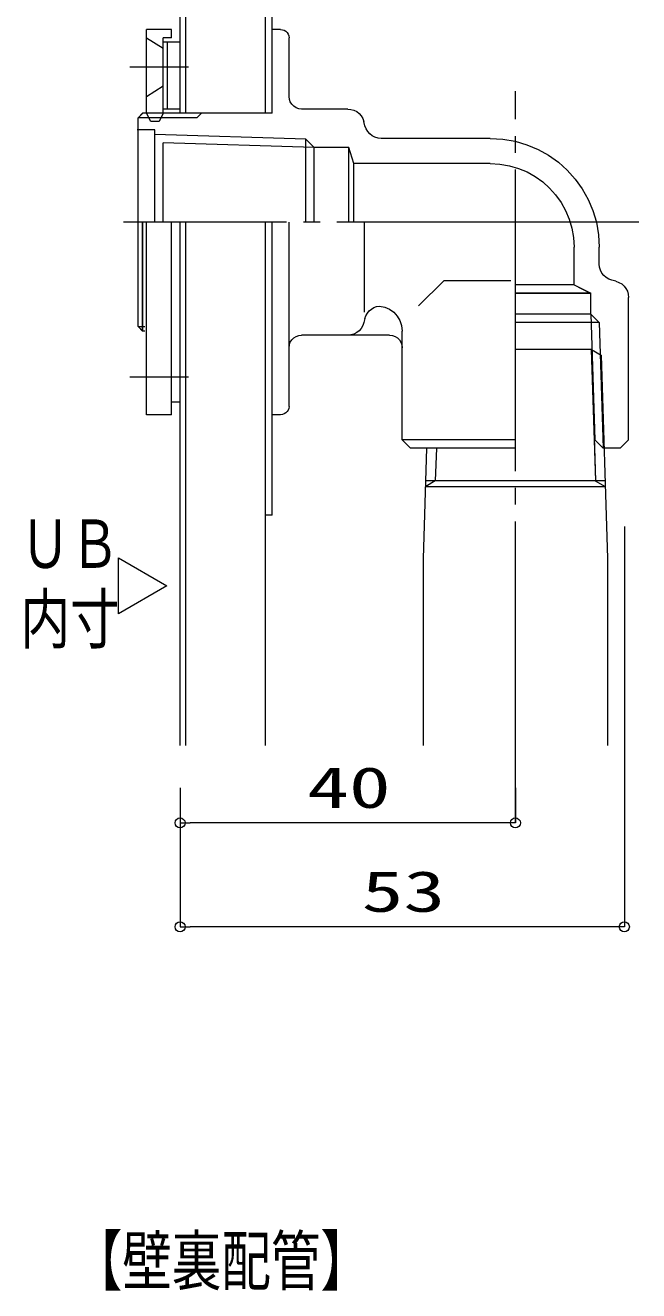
# Model space of a CAD drawing. Units: millimetres on the paper. Extents: x -305 to 305, y -152 to 152.
# Drawn here: x -17.4 to 19.2, y 33.8 to 109.4 of the extents above; entities that cross this region are included whole.
import ezdxf
from ezdxf.enums import TextEntityAlignment as Align

# ---------------------------------------------------------------- set-up
doc = ezdxf.new("R2010")
doc.units = ezdxf.units.MM
doc.linetypes.add('LONG_CHAIN', pattern=[21, 18, -1, 1, -1])
doc.layers.add('0-0_0', color=7, linetype='Continuous', lineweight=9)
doc.layers.add('0-1_VIEW0003', color=7, linetype='Continuous', lineweight=9)
doc.styles.add('ＭＳ ゴシック', font='')
doc.styles.get('ＭＳ ゴシック').set_extended_font_data('MS Gothic')

# ---------------------------------------------------------------- blocks, each defined once
blk = doc.blocks.new('_ORIGIN')
at = {"layer": '0-0_0'}
blk.add_line((0, 0), (-1, 0), dxfattribs=at)
blk.add_circle((0, 0), 0.5, dxfattribs=at)

msp = doc.modelspace()

# ---------------------------------------------------------------- linework, layer by layer
at = {"layer": '0-1_VIEW0003'}
for p, q in [((-8.19, 104.106), (-8.19, 117.201)), ((-8.19, 104.106), (-8.19, 117.201)), ((-7.84, 104.106), (-7.84, 117.201)), ((-7.839, 104.105), (-7.839, 117.201)), ((-3.09, 104.106), (-3.09, 117.201)), ((-3.089, 104.105), (-3.089, 117.201)), ((-2.69, 104.106), (-2.69, 115.106)), ((-2.69, 104.106), (-2.69, 115.105)), ((-8.69, 109.105), (-10.19, 109.105)), ((-10.19, 104.106), (-10.19, 109.105)), ((-8.69, 109.105), (-10.19, 109.105)), ((-10.19, 104.105), (-10.19, 109.105)), ((-8.69, 108.605), (-8.69, 109.105)), ((-8.69, 108.605), (-8.69, 109.105)), ((-2.19, 109.105), (-2.69, 109.105)), ((-2.69, 104.106), (-2.69, 109.105)), ((-2.69, 104.105), (-2.69, 109.105)), ((-2.19, 109.105), (-2.69, 109.105)), ((-10.19, 108.606), (-9.189, 107.979)), ((-10.19, 108.605), (-9.189, 107.979)), ((-8.69, 108.606), (-9.189, 108.606)), ((-9.189, 104.106), (-9.189, 108.606)), ((-8.69, 108.605), (-9.189, 108.605)), ((-9.189, 104.105), (-9.189, 108.605)), ((-8.19, 108.355), (-9.189, 108.355)), ((-8.19, 108.354), (-9.189, 108.354)), ((-8.94, 104.355), (-8.94, 108.355)), ((-8.938, 104.355), (-8.938, 108.354)), ((-8.19, 104.355), (-8.19, 108.355)), ((-8.19, 104.355), (-8.19, 108.354)), ((-1.689, 105.105), (-1.689, 108.606)), ((-1.689, 105.106), (-1.689, 108.605)), ((-10.19, 105.105), (-9.189, 105.731)), ((-10.19, 105.106), (-9.189, 105.73)), ((-8.19, 104.355), (-9.189, 104.355)), ((-8.19, 104.355), (-9.189, 104.355)), ((1.811, 104.355), (-0.94, 104.355)), ((1.811, 104.355), (-0.94, 104.355)), ((-10.42, 104.106), (-10.689, 103.834)), ((-10.418, 104.105), (-10.689, 103.834)), ((-10.689, 91.375), (-10.689, 103.834)), ((-7.19, 103.834), (-10.689, 103.834)), ((-10.689, 91.375), (-10.689, 103.834)), ((-7.19, 103.834), (-10.689, 103.834)), ((-2.69, 104.106), (-10.42, 104.106)), ((-2.69, 104.105), (-10.418, 104.105)), ((-9.94, 103.605), (-10.19, 104.106)), ((-9.94, 103.605), (-10.19, 104.105)), ((-9.064, 104.106), (-10.065, 104.106)), ((-9.064, 104.105), (-10.065, 104.105)), ((-9.439, 103.605), (-9.94, 103.605)), ((-9.439, 103.605), (-9.94, 103.605)), ((-9.189, 104.106), (-9.441, 103.605)), ((-9.189, 104.105), (-9.439, 103.605)), ((-6.918, 104.106), (-7.19, 103.834)), ((-6.918, 104.105), (-7.19, 103.834)), ((2.841, 103.359), (2.779, 103.601)), ((2.841, 103.359), (2.781, 103.601)), ((-9.739, 103.104), (-10.74, 103.104)), ((-9.739, 103.104), (-10.74, 103.104)), ((-9.69, 103.104), (-10.689, 103.104)), ((-9.69, 103.104), (-10.689, 103.104)), ((-9.69, 97.605), (-9.69, 103.104)), ((-9.69, 97.605), (-9.69, 103.104)), ((-0.69, 102.564), (-9.69, 102.843)), ((-0.69, 102.563), (-9.69, 102.843)), ((-9.189, 97.605), (-9.189, 102.344)), ((-0.19, 102.064), (-9.189, 102.344)), ((-9.189, 97.605), (-9.189, 102.344)), ((-0.19, 102.064), (-9.189, 102.344)), ((-0.69, 97.589), (-0.69, 102.564)), ((-0.69, 97.589), (-0.69, 102.563)), ((-0.19, 102.064), (-0.69, 102.563)), ((-0.19, 97.589), (-0.19, 102.064)), ((-0.19, 97.589), (-0.19, 102.064)), ((1.877, 102.064), (-0.19, 102.064)), ((1.877, 97.605), (1.877, 102.064)), ((2.167, 101.105), (1.877, 102.064)), ((1.877, 97.605), (1.877, 102.064)), ((2.167, 101.105), (1.877, 102.064)), ((10.31, 102.606), (3.81, 102.606)), ((10.31, 102.605), (3.81, 102.605)), ((10.31, 101.105), (2.167, 101.105)), ((2.167, 97.605), (2.167, 101.105)), ((10.31, 101.105), (2.167, 101.105)), ((2.167, 97.605), (2.167, 101.105)), ((-10.42, 91.105), (-10.42, 97.605)), ((-10.418, 91.105), (-10.418, 97.605)), ((-10.19, 86.104), (-10.19, 97.605)), ((-10.19, 86.104), (-10.19, 97.605)), ((-8.69, 86.104), (-8.69, 97.605)), ((-8.69, 86.104), (-8.69, 97.605)), ((-8.19, 66.37), (-8.19, 97.605)), ((-7.84, 66.37), (-7.84, 97.605)), ((-3.09, 66.37), (-3.09, 97.605)), ((-2.69, 86.104), (-2.69, 97.605)), ((-2.69, 80.105), (-2.69, 97.605)), ((-2.69, 80.105), (-2.69, 97.605)), ((-2.69, 86.104), (-2.69, 97.605)), ((-1.689, 86.605), (-1.689, 97.605)), ((-1.689, 86.605), (-1.689, 97.605)), ((2.81, 92.229), (2.81, 97.605)), ((2.811, 92.229), (2.811, 97.605)), ((15.311, 93.854), (15.311, 96.105)), ((15.311, 93.854), (15.311, 96.105)), ((16.811, 95.105), (16.811, 96.105)), ((16.811, 95.105), (16.811, 96.105)), ((15.311, 93.854), (11.81, 93.854)), ((15.311, 93.854), (11.81, 93.854)), ((15.311, 93.854), (16.316, 93.355)), ((15.311, 93.854), (16.316, 93.354)), ((17.806, 94.074), (17.563, 94.136)), ((17.806, 94.074), (17.565, 94.136)), ((16.316, 93.355), (11.81, 93.355)), ((16.316, 93.354), (11.81, 93.354)), ((16.316, 92.105), (16.316, 93.355)), ((16.316, 92.104), (16.316, 93.354)), ((18.561, 84.604), (18.561, 93.105)), ((18.561, 84.604), (18.561, 93.105)), ((2.841, 91.851), (2.779, 91.609)), ((2.841, 91.85), (2.781, 91.608)), ((16.316, 92.105), (11.81, 92.105)), ((16.316, 92.104), (11.81, 92.104)), ((16.815, 91.605), (11.81, 91.605)), ((16.817, 91.605), (11.81, 91.605)), ((16.815, 91.605), (16.316, 92.105)), ((16.316, 92.105), (16.548, 84.604)), ((16.817, 91.605), (16.316, 92.104)), ((16.316, 92.104), (16.55, 84.604)), ((16.815, 91.605), (17.049, 84.105)), ((16.817, 91.605), (17.049, 84.104)), ((-10.689, 91.375), (-10.29, 91.375)), ((-10.42, 91.105), (-10.689, 91.375)), ((-10.689, 91.375), (-10.289, 91.375)), ((-10.418, 91.105), (-10.689, 91.375)), ((-10.29, 91.105), (-10.42, 91.105)), ((-10.289, 91.105), (-10.418, 91.105)), ((4.31, 90.854), (-0.94, 90.854)), ((4.311, 90.854), (-0.94, 90.854)), ((5.06, 84.604), (5.06, 91.105)), ((5.06, 84.604), (5.06, 91.105)), ((16.34, 90.004), (11.81, 90.004)), ((16.342, 90.004), (11.81, 90.004)), ((16.34, 90.004), (16.584, 82.155)), ((16.34, 90.004), (16.933, 89.663)), ((16.342, 90.004), (16.586, 82.155)), ((16.933, 89.663), (17.309, 77.535)), ((-8.69, 86.104), (-10.19, 86.104)), ((-8.69, 86.104), (-10.19, 86.104)), ((-8.19, 86.855), (-8.69, 86.855)), ((-8.19, 86.855), (-8.69, 86.855)), ((-2.19, 86.104), (-2.69, 86.104)), ((-2.19, 86.104), (-2.69, 86.104)), ((5.56, 84.105), (5.06, 84.604)), ((11.81, 84.604), (5.06, 84.604)), ((11.81, 84.604), (5.06, 84.604)), ((16.548, 84.604), (17.049, 84.105)), ((16.55, 84.604), (17.049, 84.104)), ((18.06, 84.105), (18.561, 84.604)), ((18.061, 84.104), (18.561, 84.604)), ((11.81, 84.105), (5.56, 84.105)), ((6.515, 84.105), (6.311, 77.536)), ((6.516, 84.104), (6.311, 77.536)), ((7.096, 84.105), (7.036, 82.155)), ((7.097, 84.104), (7.036, 82.155)), ((18.06, 84.105), (17.049, 84.105)), ((18.061, 84.104), (17.049, 84.104)), ((17.177, 81.814), (6.443, 81.814)), ((17.177, 81.814), (6.443, 81.814)), ((17.166, 82.155), (6.454, 82.155)), ((17.167, 82.155), (6.456, 82.155)), ((7.036, 82.155), (6.463, 81.824)), ((7.036, 82.155), (6.463, 81.824)), ((16.567, 82.166), (17.157, 81.824)), ((16.567, 82.166), (17.158, 81.824)), ((-2.69, 80.105), (-3.09, 80.105)), ((-2.69, 80.105), (-3.089, 80.105)), ((18.31, 79.447), (18.31, 55.54)), ((6.311, 77.536), (6.311, 66.371)), ((6.311, 77.536), (6.311, 66.37)), ((17.309, 77.535), (17.309, 66.371)), ((17.311, 77.535), (17.311, 66.37)), ((-8.19, 63.83), (-8.19, 55.54)), ((-8.19, 63.83), (-8.19, 61.745)), ((11.81, 63.83), (11.81, 61.745)), ((11.21, 61.745), (-7.59, 61.745)), ((17.71, 55.54), (-7.59, 55.54))]:
    msp.add_line(p, q, dxfattribs=at)
at = {"layer": '0-1_VIEW0003', "linetype": 'LONG_CHAIN'}
for p, q in [((-7.689, 106.855), (-11.19, 106.855)), ((-7.689, 106.855), (-11.19, 106.855)), ((11.81, 61.744), (11.81, 105.417)), ((19.164, 97.605), (-11.565, 97.605)), ((19.164, 97.605), (-11.565, 97.605)), ((-7.689, 88.355), (-11.19, 88.355)), ((-7.689, 88.355), (-11.19, 88.355))]:
    msp.add_line(p, q, dxfattribs=at)
at = {"layer": '0-1_VIEW0003'}
for points in [[(-2.19, 109.105), (-2.076, 109.092), (-1.97, 109.054), (-1.878, 108.995), (-1.8, 108.918), (-1.741, 108.825), (-1.704, 108.72), (-1.691, 108.606)], [(-2.19, 109.105), (-2.076, 109.092), (-1.97, 109.054), (-1.878, 108.995), (-1.8, 108.918), (-1.741, 108.825), (-1.704, 108.72), (-1.691, 108.606)], [(-0.94, 104.355), (-1.112, 104.375), (-1.27, 104.432), (-1.409, 104.52), (-1.526, 104.636), (-1.614, 104.775), (-1.671, 104.933), (-1.691, 105.105)], [(-0.94, 104.355), (-1.112, 104.375), (-1.27, 104.432), (-1.409, 104.52), (-1.526, 104.636), (-1.614, 104.775), (-1.671, 104.933), (-1.691, 105.105)], [(1.811, 104.355), (2.002, 104.337), (2.183, 104.284), (2.348, 104.198), (2.495, 104.084), (2.618, 103.945), (2.715, 103.783), (2.779, 103.601)], [(1.811, 104.355), (2.002, 104.337), (2.183, 104.284), (2.348, 104.198), (2.495, 104.084), (2.618, 103.945), (2.715, 103.783), (2.779, 103.601)], [(3.81, 102.606), (3.618, 102.624), (3.437, 102.677), (3.272, 102.762), (3.125, 102.876), (3.002, 103.016), (2.906, 103.178), (2.841, 103.359)], [(3.81, 102.606), (3.618, 102.624), (3.437, 102.677), (3.272, 102.762), (3.125, 102.876), (3.002, 103.016), (2.906, 103.178), (2.841, 103.359)], [(1.877, 102.064), (-0.19, 102.064), (-0.69, 102.564)], [(10.31, 102.606), (11.06, 102.563), (11.8, 102.434), (12.499, 102.228), (13.169, 101.945), (13.793, 101.594), (14.376, 101.177), (14.907, 100.702), (15.383, 100.171), (15.8, 99.589), (16.15, 98.964), (16.433, 98.294), (16.639, 97.596), (16.768, 96.855), (16.811, 96.105)], [(10.31, 102.606), (11.06, 102.563), (11.8, 102.434), (12.499, 102.228), (13.169, 101.945), (13.793, 101.594), (14.376, 101.177), (14.907, 100.702), (15.383, 100.171), (15.8, 99.589), (16.15, 98.964), (16.433, 98.294), (16.639, 97.596), (16.768, 96.855), (16.811, 96.105)], [(10.31, 101.105), (10.887, 101.072), (11.457, 100.973), (11.994, 100.815), (12.509, 100.597), (12.99, 100.328), (13.438, 100.007), (13.846, 99.641), (14.212, 99.233), (14.533, 98.785), (14.803, 98.304), (15.02, 97.789), (15.179, 97.252), (15.278, 96.682), (15.311, 96.105)], [(10.31, 101.105), (10.887, 101.072), (11.457, 100.973), (11.994, 100.815), (12.509, 100.597), (12.99, 100.328), (13.438, 100.007), (13.846, 99.641), (14.212, 99.233), (14.533, 98.785), (14.803, 98.304), (15.02, 97.789), (15.179, 97.252), (15.278, 96.682), (15.311, 96.105)], [(17.563, 94.136), (17.382, 94.201), (17.221, 94.297), (17.082, 94.42), (16.968, 94.567), (16.883, 94.733), (16.83, 94.913), (16.811, 95.105)], [(17.563, 94.136), (17.382, 94.201), (17.221, 94.297), (17.082, 94.42), (16.968, 94.567), (16.883, 94.733), (16.83, 94.913), (16.811, 95.105)], [(11.534, 94.104), (7.535, 94.104), (6.035, 92.604)], [(11.536, 94.104), (7.537, 94.104), (6.037, 92.604)], [(17.806, 94.074), (17.987, 94.009), (18.15, 93.913), (18.289, 93.789), (18.403, 93.643), (18.489, 93.478), (18.542, 93.297), (18.561, 93.105)], [(17.806, 94.074), (17.987, 94.009), (18.15, 93.913), (18.289, 93.789), (18.403, 93.643), (18.489, 93.478), (18.542, 93.297), (18.561, 93.105)], [(2.841, 91.851), (2.9, 92.017), (2.984, 92.167), (3.092, 92.3), (3.22, 92.412), (3.366, 92.5), (3.526, 92.563), (3.698, 92.598)], [(2.841, 91.851), (2.9, 92.017), (2.984, 92.167), (3.092, 92.3), (3.22, 92.412), (3.366, 92.5), (3.526, 92.563), (3.698, 92.598)], [(3.698, 92.598), (4.016, 92.534), (4.305, 92.407), (4.558, 92.225), (4.767, 91.996), (4.925, 91.728), (5.025, 91.428), (5.06, 91.105)], [(3.698, 92.598), (4.016, 92.534), (4.305, 92.407), (4.558, 92.225), (4.767, 91.996), (4.925, 91.728), (5.025, 91.428), (5.06, 91.105)], [(2.779, 91.609), (2.715, 91.428), (2.618, 91.265), (2.495, 91.126), (2.348, 91.012), (2.183, 90.927), (2.002, 90.873), (1.811, 90.855)], [(2.779, 91.609), (2.715, 91.428), (2.618, 91.265), (2.495, 91.126), (2.348, 91.012), (2.183, 90.927), (2.002, 90.873), (1.811, 90.855)], [(-1.691, 90.105), (-1.671, 90.277), (-1.614, 90.435), (-1.526, 90.574), (-1.409, 90.69), (-1.27, 90.779), (-1.112, 90.835), (-0.94, 90.855)], [(-1.691, 90.105), (-1.671, 90.277), (-1.614, 90.435), (-1.526, 90.574), (-1.409, 90.69), (-1.27, 90.779), (-1.112, 90.835), (-0.94, 90.855)], [(4.31, 90.855), (4.482, 90.835), (4.64, 90.779), (4.779, 90.69), (4.896, 90.574), (4.984, 90.435), (5.041, 90.277), (5.06, 90.105)], [(4.31, 90.855), (4.482, 90.835), (4.64, 90.779), (4.779, 90.69), (4.896, 90.574), (4.984, 90.435), (5.041, 90.277), (5.06, 90.105)], [(16.342, 90.004), (16.933, 89.663), (17.311, 77.535)], [(-1.691, 86.605), (-1.704, 86.49), (-1.741, 86.385), (-1.8, 86.292), (-1.878, 86.215), (-1.97, 86.156), (-2.076, 86.118), (-2.19, 86.105)], [(-1.691, 86.605), (-1.704, 86.49), (-1.741, 86.385), (-1.8, 86.292), (-1.878, 86.215), (-1.97, 86.156), (-2.076, 86.118), (-2.19, 86.105)], [(11.81, 84.104), (5.56, 84.104), (5.06, 84.604)]]:
    msp.add_lwpolyline(points, dxfattribs=at)
msp.add_lwpolyline([(-11.867, 74.215), (-11.867, 77.562), (-8.969, 75.889)], close=True, dxfattribs=at)

# ---------------------------------------------------------------- block references
at = {"layer": '0-1_VIEW0003', "xscale": 0.6, "yscale": 0.6, "rotation": 180}
for p in [(-8.19, 61.745), (-8.19, 55.54)]:
    msp.add_blockref('_ORIGIN', p, dxfattribs=at)
at = {"layer": '0-1_VIEW0003', "xscale": 0.6, "yscale": 0.6}
for p in [(11.81, 61.745), (18.31, 55.54)]:
    msp.add_blockref('_ORIGIN', p, dxfattribs=at)

# ---------------------------------------------------------------- texts
at = {"layer": '0-1_VIEW0003', "style": 'ＭＳ ゴシック'}
for s, height, width, p in [('ＵＢ', 2.889, 0.75, (-17.71, 76.101)), ('内寸', 2.889, 0.75, (-17.71, 71.605)), ('40', 2.441, 1.5, (-0.607, 61.91)), ('53', 2.441, 1.5, (2.643, 55.705)), ('【壁裏配管】', 2.889, 0.75, (-14.591, 33.296))]:
    msp.add_text(s, height=height, dxfattribs=dict(at, width=width)).set_placement(p, align=Align.BOTTOM_LEFT)

doc.saveas('drawing.dxf')
